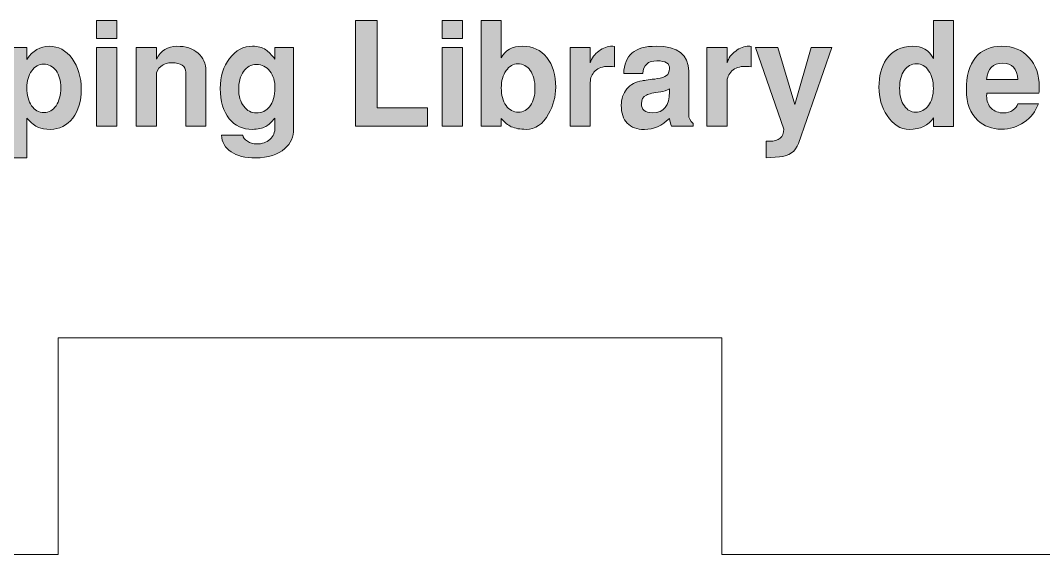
# Model space of a CAD drawing. Header units: inches. Extents: x 0.7 to 10.9, y -10.9 to -0.5.
# Drawn here: x 7.407 to 8.291, y -9.476 to -9.015 of the extents above; entities that cross this region are included whole.
import ezdxf

# ---------------------------------------------------------------- set-up
doc = ezdxf.new("R2010")
doc.units = ezdxf.units.IN
doc.header["$MEASUREMENT"] = 0
doc.layers.add('Layer 1', color=7, linetype='Continuous')

# ---------------------------------------------------------------- blocks, each defined once
blk = doc.blocks.new('block 3')
at = {"layer": 'Layer 1', "color": 7, "lineweight": 5, "true_color": 0xffffff}
for points in [[(6.83209, -9.47613), (7.43992, -9.47613)], [(8.01319, -9.47613), (8.62102, -9.47613)]]:
    blk.add_lwpolyline(points, dxfattribs=at)
blk = doc.blocks.new('block 19')
at = {"layer": 'Layer 1', "true_color": 0xed1f24}
h = blk.add_hatch(color=240, dxfattribs=at)
h.dxf.hatch_style = 2
h.paths.add_polyline_path([(7.49045, -9.03063), (7.47295, -9.03063), (7.47295, -9.015), (7.49045, -9.015)])
h.paths.add_polyline_path([(7.49045, -9.10612), (7.47295, -9.10612), (7.47295, -9.03837), (7.49045, -9.03837)])
h = blk.add_hatch(color=240, dxfattribs=at)
h.dxf.hatch_style = 2
h.paths.add_polyline_path([(7.75908, -9.10612), (7.69671, -9.10612), (7.69671, -9.015), (7.71545, -9.015), (7.71545, -9.09049), (7.75908, -9.09049)])
h = blk.add_hatch(color=240, dxfattribs=at)
h.dxf.hatch_style = 2
h.paths.add_polyline_path([(7.78908, -9.03063), (7.77158, -9.03063), (7.77158, -9.015), (7.78908, -9.015)])
h.paths.add_polyline_path([(7.78908, -9.10612), (7.77158, -9.10612), (7.77158, -9.03837), (7.78908, -9.03837)])
h = blk.add_hatch(color=240, dxfattribs=at)
h.dxf.hatch_style = 2
edge = h.paths.add_edge_path()
edge.add_spline(control_points=[(7.86971, -9.07262), (7.86971, -9.08078), (7.86766, -9.08849), (7.86359, -9.09574), (7.85858, -9.10457), (7.85208, -9.109), (7.84408, -9.109), (7.83891, -9.109), (7.83466, -9.10824), (7.83133, -9.10674), (7.82842, -9.10533), (7.82554, -9.10295), (7.82271, -9.09962), (7.82271, -9.09962), (7.82271, -9.10612), (7.82271, -9.10612), (7.82271, -9.10612), (7.80521, -9.10612), (7.80521, -9.10612), (7.80521, -9.10612), (7.80521, -9.015), (7.80521, -9.015), (7.80521, -9.015), (7.82271, -9.015), (7.82271, -9.015), (7.82271, -9.015), (7.82271, -9.04736), (7.82271, -9.04736), (7.82595, -9.04062), (7.83213, -9.03725), (7.84121, -9.03725), (7.84996, -9.03725), (7.85689, -9.0405), (7.86202, -9.047), (7.86715, -9.05349), (7.86971, -9.06204), (7.86971, -9.07262)], knot_values=[0, 0, 0, 0, 1, 1, 1, 2, 2, 2, 3, 3, 3, 4, 4, 4, 5, 5, 5, 6, 6, 6, 7, 7, 7, 8, 8, 8, 9, 9, 9, 10, 10, 10, 11, 11, 11, 12, 12, 12, 12], degree=3, periodic=1)
edge = h.paths.add_edge_path()
edge.add_spline(control_points=[(7.85183, -9.07362), (7.85183, -9.06721), (7.85046, -9.06207), (7.84772, -9.05819), (7.84498, -9.05431), (7.84138, -9.05237), (7.83689, -9.05237), (7.83299, -9.05237), (7.82966, -9.05435), (7.82688, -9.05831), (7.8241, -9.06227), (7.82271, -9.06725), (7.82271, -9.07324), (7.82271, -9.07941), (7.82408, -9.08445), (7.82682, -9.08838), (7.82956, -9.09229), (7.83312, -9.09424), (7.83752, -9.09424), (7.84175, -9.09424), (7.84519, -9.09231), (7.84785, -9.08843), (7.8505, -9.08455), (7.85183, -9.07962), (7.85183, -9.07362)], knot_values=[0, 0, 0, 0, 1, 1, 1, 2, 2, 2, 3, 3, 3, 4, 4, 4, 5, 5, 5, 6, 6, 6, 7, 7, 7, 8, 8, 8, 8], degree=3, periodic=1)
h = blk.add_hatch(color=240, dxfattribs=at)
h.dxf.hatch_style = 2
edge = h.paths.add_edge_path()
edge.add_spline(control_points=[(8.21347, -9.1065), (8.21347, -9.1065), (8.19597, -9.1065), (8.19597, -9.1065), (8.19597, -9.1065), (8.19597, -9.09912), (8.19597, -9.09912), (8.19164, -9.10571), (8.18472, -9.109), (8.17522, -9.109), (8.16755, -9.109), (8.16113, -9.10503), (8.15597, -9.09711), (8.1513, -9.08987), (8.14897, -9.08171), (8.14897, -9.07262), (8.14897, -9.06296), (8.15109, -9.05496), (8.15534, -9.04861), (8.16051, -9.04104), (8.16809, -9.03725), (8.17809, -9.03725), (8.18634, -9.03725), (8.1923, -9.04074), (8.19597, -9.04774), (8.19597, -9.04774), (8.19597, -9.015), (8.19597, -9.015), (8.19597, -9.015), (8.21347, -9.015), (8.21347, -9.015), (8.21347, -9.015), (8.21347, -9.1065), (8.21347, -9.1065)], knot_values=[0, 0, 0, 0, 1, 1, 1, 2, 2, 2, 3, 3, 3, 4, 4, 4, 5, 5, 5, 6, 6, 6, 7, 7, 7, 8, 8, 8, 9, 9, 9, 10, 10, 10, 11, 11, 11, 11], degree=3, periodic=1)
edge = h.paths.add_edge_path()
edge.add_spline(control_points=[(8.19597, -9.07368), (8.19597, -9.06745), (8.1946, -9.06234), (8.19186, -9.05835), (8.18912, -9.05436), (8.18568, -9.05237), (8.18153, -9.05237), (8.17705, -9.05237), (8.17348, -9.05428), (8.17082, -9.05811), (8.16817, -9.06193), (8.16684, -9.06703), (8.16684, -9.07343), (8.16684, -9.07992), (8.16821, -9.08502), (8.17095, -9.08876), (8.17343, -9.09234), (8.17664, -9.09413), (8.18054, -9.09413), (8.1851, -9.09413), (8.18881, -9.09223), (8.19167, -9.08845), (8.19454, -9.08466), (8.19597, -9.07975), (8.19597, -9.07368)], knot_values=[0, 0, 0, 0, 1, 1, 1, 2, 2, 2, 3, 3, 3, 4, 4, 4, 5, 5, 5, 6, 6, 6, 7, 7, 7, 8, 8, 8, 8], degree=3, periodic=1)
h = blk.add_hatch(color=240, dxfattribs=at)
h.dxf.hatch_style = 2
edge = h.paths.add_edge_path()
edge.add_spline(control_points=[(7.45983, -9.07449), (7.45983, -9.0845), (7.45737, -9.09275), (7.45245, -9.09924), (7.44754, -9.10574), (7.44111, -9.109), (7.4332, -9.109), (7.4287, -9.109), (7.42525, -9.10845), (7.42282, -9.10737), (7.41999, -9.10612), (7.41666, -9.10346), (7.41283, -9.09937), (7.41283, -9.09937), (7.41283, -9.13363), (7.41283, -9.13363), (7.41283, -9.13363), (7.39532, -9.13363), (7.39532, -9.13363), (7.39532, -9.13363), (7.39532, -9.03837), (7.39532, -9.03837), (7.39532, -9.03837), (7.41283, -9.03837), (7.41283, -9.03837), (7.41283, -9.03837), (7.41283, -9.04861), (7.41283, -9.04861), (7.41791, -9.04104), (7.42432, -9.03725), (7.43207, -9.03725), (7.44, -9.03725), (7.44659, -9.04079), (7.45189, -9.04788), (7.45718, -9.05496), (7.45983, -9.06383), (7.45983, -9.07449)], knot_values=[0, 0, 0, 0, 1, 1, 1, 2, 2, 2, 3, 3, 3, 4, 4, 4, 5, 5, 5, 6, 6, 6, 7, 7, 7, 8, 8, 8, 9, 9, 9, 10, 10, 10, 11, 11, 11, 12, 12, 12, 12], degree=3, periodic=1)
edge = h.paths.add_edge_path()
edge.add_spline(control_points=[(7.4422, -9.073), (7.4422, -9.06692), (7.44083, -9.06201), (7.43808, -9.05831), (7.43533, -9.05461), (7.4317, -9.05275), (7.4272, -9.05275), (7.4232, -9.05275), (7.41981, -9.05469), (7.41701, -9.05857), (7.41422, -9.06243), (7.41283, -9.06729), (7.41283, -9.07312), (7.41283, -9.07954), (7.41418, -9.0847), (7.41689, -9.08862), (7.4196, -9.09253), (7.42316, -9.0945), (7.42758, -9.0945), (7.43191, -9.0945), (7.43543, -9.09253), (7.43814, -9.08862), (7.44084, -9.0847), (7.4422, -9.07949), (7.4422, -9.073)], knot_values=[0, 0, 0, 0, 1, 1, 1, 2, 2, 2, 3, 3, 3, 4, 4, 4, 5, 5, 5, 6, 6, 6, 7, 7, 7, 8, 8, 8, 8], degree=3, periodic=1)
h = blk.add_hatch(color=240, dxfattribs=at)
h.dxf.hatch_style = 2
edge = h.paths.add_edge_path()
edge.add_spline(control_points=[(7.56759, -9.10612), (7.56759, -9.10612), (7.55008, -9.10612), (7.55008, -9.10612), (7.55008, -9.10612), (7.55008, -9.05962), (7.55008, -9.05962), (7.55008, -9.05713), (7.54904, -9.05515), (7.54696, -9.05368), (7.54487, -9.05222), (7.54204, -9.05149), (7.53846, -9.05149), (7.53454, -9.05149), (7.53127, -9.05254), (7.52865, -9.05462), (7.52602, -9.05669), (7.52471, -9.05933), (7.52471, -9.0625), (7.52471, -9.0625), (7.52471, -9.10612), (7.52471, -9.10612), (7.52471, -9.10612), (7.50721, -9.10612), (7.50721, -9.10612), (7.50721, -9.10612), (7.50721, -9.03837), (7.50721, -9.03837), (7.50721, -9.03837), (7.52471, -9.03837), (7.52471, -9.03837), (7.52471, -9.03837), (7.52471, -9.0485), (7.52471, -9.0485), (7.52863, -9.04099), (7.53454, -9.03725), (7.54246, -9.03725), (7.55004, -9.03725), (7.55613, -9.0392), (7.56071, -9.04312), (7.56529, -9.04704), (7.56759, -9.05221), (7.56759, -9.05862), (7.56759, -9.05862), (7.56759, -9.10612), (7.56759, -9.10612)], knot_values=[0, 0, 0, 0, 1, 1, 1, 2, 2, 2, 3, 3, 3, 4, 4, 4, 5, 5, 5, 6, 6, 6, 7, 7, 7, 8, 8, 8, 9, 9, 9, 10, 10, 10, 11, 11, 11, 12, 12, 12, 13, 13, 13, 14, 14, 14, 15, 15, 15, 15], degree=3, periodic=1)
h = blk.add_hatch(color=240, dxfattribs=at)
h.dxf.hatch_style = 2
edge = h.paths.add_edge_path()
edge.add_spline(control_points=[(7.64333, -9.10862), (7.64333, -9.11537), (7.64079, -9.12104), (7.63571, -9.12562), (7.62979, -9.13095), (7.62133, -9.13363), (7.61033, -9.13363), (7.60141, -9.13363), (7.59439, -9.13189), (7.58927, -9.12843), (7.58415, -9.12497), (7.58137, -9.12016), (7.58096, -9.11399), (7.58096, -9.11399), (7.5993, -9.11399), (7.5993, -9.11399), (7.59972, -9.11599), (7.60107, -9.11776), (7.60333, -9.1193), (7.60559, -9.12085), (7.60827, -9.12162), (7.61137, -9.12162), (7.61606, -9.12162), (7.61987, -9.12031), (7.62281, -9.11768), (7.62574, -9.11506), (7.62721, -9.11157), (7.62721, -9.10725), (7.62721, -9.10274), (7.62716, -9.10012), (7.62708, -9.09937), (7.62432, -9.10278), (7.62168, -9.10517), (7.61917, -9.1065), (7.61615, -9.10815), (7.61234, -9.109), (7.60773, -9.109), (7.59935, -9.109), (7.59269, -9.10596), (7.58775, -9.09987), (7.58255, -9.09353), (7.57996, -9.08483), (7.57996, -9.07374), (7.57996, -9.06342), (7.58263, -9.05474), (7.588, -9.04774), (7.59336, -9.04074), (7.59998, -9.03725), (7.60786, -9.03725), (7.6123, -9.03725), (7.61611, -9.03829), (7.61929, -9.04036), (7.62164, -9.04195), (7.62427, -9.04466), (7.62721, -9.0485), (7.62721, -9.0485), (7.62721, -9.03837), (7.62721, -9.03837), (7.62721, -9.03837), (7.64333, -9.03837), (7.64333, -9.03837), (7.64333, -9.03837), (7.64333, -9.10862), (7.64333, -9.10862)], knot_values=[0, 0, 0, 0, 1, 1, 1, 2, 2, 2, 3, 3, 3, 4, 4, 4, 5, 5, 5, 6, 6, 6, 7, 7, 7, 8, 8, 8, 9, 9, 9, 10, 10, 10, 11, 11, 11, 12, 12, 12, 13, 13, 13, 14, 14, 14, 15, 15, 15, 16, 16, 16, 17, 17, 17, 18, 18, 18, 19, 19, 19, 20, 20, 20, 21, 21, 21, 21], degree=3, periodic=1)
edge = h.paths.add_edge_path()
edge.add_spline(control_points=[(7.62721, -9.07324), (7.62721, -9.06741), (7.62571, -9.06258), (7.62271, -9.05874), (7.61971, -9.0549), (7.61591, -9.05299), (7.61133, -9.05299), (7.60666, -9.05299), (7.60291, -9.05501), (7.60008, -9.05905), (7.59725, -9.0631), (7.59583, -9.06828), (7.59583, -9.07463), (7.59583, -9.08038), (7.59731, -9.08518), (7.60027, -9.08906), (7.60322, -9.09294), (7.60683, -9.09486), (7.61108, -9.09486), (7.61575, -9.09486), (7.61954, -9.09307), (7.62246, -9.08949), (7.62562, -9.08558), (7.62721, -9.08016), (7.62721, -9.07324)], knot_values=[0, 0, 0, 0, 1, 1, 1, 2, 2, 2, 3, 3, 3, 4, 4, 4, 5, 5, 5, 6, 6, 6, 7, 7, 7, 8, 8, 8, 8], degree=3, periodic=1)
h = blk.add_hatch(color=240, dxfattribs=at)
h.dxf.hatch_style = 2
edge = h.paths.add_edge_path()
edge.add_spline(control_points=[(7.92046, -9.05499), (7.91813, -9.05474), (7.91642, -9.05462), (7.91534, -9.05462), (7.91042, -9.05462), (7.90657, -9.05594), (7.90377, -9.05857), (7.90098, -9.06118), (7.89959, -9.06449), (7.89959, -9.0685), (7.89959, -9.0685), (7.89959, -9.10612), (7.89959, -9.10612), (7.89959, -9.10612), (7.88209, -9.10612), (7.88209, -9.10612), (7.88209, -9.10612), (7.88209, -9.03837), (7.88209, -9.03837), (7.88209, -9.03837), (7.89959, -9.03837), (7.89959, -9.03837), (7.89959, -9.03837), (7.89959, -9.05149), (7.89959, -9.05149), (7.90084, -9.0475), (7.90334, -9.04412), (7.90709, -9.04137), (7.91084, -9.03863), (7.91459, -9.03725), (7.91834, -9.03725), (7.91876, -9.03725), (7.91947, -9.03733), (7.92046, -9.03749), (7.92046, -9.03749), (7.92046, -9.05499), (7.92046, -9.05499)], knot_values=[0, 0, 0, 0, 1, 1, 1, 2, 2, 2, 3, 3, 3, 4, 4, 4, 5, 5, 5, 6, 6, 6, 7, 7, 7, 8, 8, 8, 9, 9, 9, 10, 10, 10, 11, 11, 11, 12, 12, 12, 12], degree=3, periodic=1)
h = blk.add_hatch(color=240, dxfattribs=at)
h.dxf.hatch_style = 2
edge = h.paths.add_edge_path()
edge.add_spline(control_points=[(7.98846, -9.10612), (7.98846, -9.10612), (7.96984, -9.10612), (7.96984, -9.10612), (7.96901, -9.10479), (7.96838, -9.10258), (7.96796, -9.0995), (7.96155, -9.1059), (7.95434, -9.10912), (7.94634, -9.10912), (7.93984, -9.10912), (7.93488, -9.10731), (7.93146, -9.10368), (7.92805, -9.10006), (7.92634, -9.09492), (7.92634, -9.08824), (7.92634, -9.08274), (7.92796, -9.07804), (7.93121, -9.07411), (7.93446, -9.0702), (7.93884, -9.06783), (7.94434, -9.067), (7.94692, -9.06666), (7.95129, -9.06608), (7.95747, -9.06524), (7.96113, -9.06467), (7.96378, -9.06377), (7.9654, -9.06255), (7.96703, -9.06135), (7.96792, -9.05941), (7.96809, -9.05675), (7.96834, -9.05216), (7.96471, -9.04987), (7.95721, -9.04987), (7.94938, -9.04987), (7.94534, -9.05353), (7.94509, -9.06087), (7.94509, -9.06087), (7.92846, -9.06087), (7.92846, -9.06087), (7.92879, -9.05287), (7.93119, -9.04693), (7.93565, -9.04305), (7.94011, -9.03918), (7.94709, -9.03725), (7.95659, -9.03725), (7.97525, -9.03725), (7.98459, -9.04446), (7.98459, -9.05887), (7.98459, -9.05887), (7.98459, -9.09625), (7.98459, -9.09625), (7.98459, -9.09916), (7.98588, -9.1017), (7.98846, -9.10387), (7.98846, -9.10387), (7.98846, -9.10612), (7.98846, -9.10612)], knot_values=[0, 0, 0, 0, 1, 1, 1, 2, 2, 2, 3, 3, 3, 4, 4, 4, 5, 5, 5, 6, 6, 6, 7, 7, 7, 8, 8, 8, 9, 9, 9, 10, 10, 10, 11, 11, 11, 12, 12, 12, 13, 13, 13, 14, 14, 14, 15, 15, 15, 16, 16, 16, 17, 17, 17, 18, 18, 18, 19, 19, 19, 19], degree=3, periodic=1)
edge = h.paths.add_edge_path()
edge.add_spline(control_points=[(7.96809, -9.07662), (7.96809, -9.07662), (7.96809, -9.074), (7.96809, -9.074), (7.96558, -9.07541), (7.96302, -9.07628), (7.96042, -9.07662), (7.95431, -9.07737), (7.95021, -9.07829), (7.94811, -9.07937), (7.94518, -9.08078), (7.94371, -9.08328), (7.94371, -9.08686), (7.94371, -9.09204), (7.94694, -9.09462), (7.95339, -9.09462), (7.96319, -9.09462), (7.96809, -9.08862), (7.96809, -9.07662)], knot_values=[0, 0, 0, 0, 1, 1, 1, 2, 2, 2, 3, 3, 3, 4, 4, 4, 5, 5, 5, 6, 6, 6, 6], degree=3, periodic=1)
h = blk.add_hatch(color=240, dxfattribs=at)
h.dxf.hatch_style = 2
edge = h.paths.add_edge_path()
edge.add_spline(control_points=[(8.03859, -9.05499), (8.03625, -9.05474), (8.03455, -9.05462), (8.03346, -9.05462), (8.02854, -9.05462), (8.02469, -9.05594), (8.0219, -9.05857), (8.0191, -9.06118), (8.01771, -9.06449), (8.01771, -9.0685), (8.01771, -9.0685), (8.01771, -9.10612), (8.01771, -9.10612), (8.01771, -9.10612), (8.00021, -9.10612), (8.00021, -9.10612), (8.00021, -9.10612), (8.00021, -9.03837), (8.00021, -9.03837), (8.00021, -9.03837), (8.01771, -9.03837), (8.01771, -9.03837), (8.01771, -9.03837), (8.01771, -9.05149), (8.01771, -9.05149), (8.01896, -9.0475), (8.02146, -9.04412), (8.02521, -9.04137), (8.02896, -9.03863), (8.03271, -9.03725), (8.03647, -9.03725), (8.03688, -9.03725), (8.03759, -9.03733), (8.03859, -9.03749), (8.03859, -9.03749), (8.03859, -9.05499), (8.03859, -9.05499)], knot_values=[0, 0, 0, 0, 1, 1, 1, 2, 2, 2, 3, 3, 3, 4, 4, 4, 5, 5, 5, 6, 6, 6, 7, 7, 7, 8, 8, 8, 9, 9, 9, 10, 10, 10, 11, 11, 11, 12, 12, 12, 12], degree=3, periodic=1)
h = blk.add_hatch(color=240, dxfattribs=at)
h.dxf.hatch_style = 2
edge = h.paths.add_edge_path()
edge.add_spline(control_points=[(8.10834, -9.03837), (8.10834, -9.03837), (8.07934, -9.12112), (8.07934, -9.12112), (8.07684, -9.1282), (8.07142, -9.13208), (8.06309, -9.13274), (8.06309, -9.13274), (8.05159, -9.13363), (8.05159, -9.13363), (8.05159, -9.13363), (8.05159, -9.11925), (8.05159, -9.11925), (8.05159, -9.11925), (8.05421, -9.11925), (8.05421, -9.11925), (8.06263, -9.11925), (8.06684, -9.11575), (8.06684, -9.10875), (8.06684, -9.10875), (8.04221, -9.03837), (8.04221, -9.03837), (8.04221, -9.03837), (8.06158, -9.03837), (8.06158, -9.03837), (8.06158, -9.03837), (8.07621, -9.0875), (8.07621, -9.0875), (8.07621, -9.0875), (8.09034, -9.03837), (8.09034, -9.03837), (8.09034, -9.03837), (8.10834, -9.03837), (8.10834, -9.03837)], knot_values=[0, 0, 0, 0, 1, 1, 1, 2, 2, 2, 3, 3, 3, 4, 4, 4, 5, 5, 5, 6, 6, 6, 7, 7, 7, 8, 8, 8, 9, 9, 9, 10, 10, 10, 11, 11, 11, 11], degree=3, periodic=1)
h = blk.add_hatch(color=240, dxfattribs=at)
h.dxf.hatch_style = 2
edge = h.paths.add_edge_path()
edge.add_spline(control_points=[(8.28747, -9.07237), (8.28747, -9.07437), (8.28735, -9.07617), (8.2871, -9.07775), (8.2871, -9.07775), (8.24221, -9.07775), (8.24221, -9.07775), (8.24205, -9.07825), (8.24197, -9.07905), (8.24197, -9.08012), (8.24197, -9.08454), (8.24333, -9.08811), (8.24605, -9.09081), (8.24878, -9.09352), (8.25233, -9.09486), (8.25671, -9.09486), (8.2596, -9.09486), (8.26228, -9.09403), (8.26476, -9.09237), (8.26699, -9.09079), (8.26839, -9.089), (8.26897, -9.087), (8.26897, -9.087), (8.28672, -9.087), (8.28672, -9.087), (8.28438, -9.09359), (8.28028, -9.09888), (8.27441, -9.10286), (8.26853, -9.10688), (8.26197, -9.10887), (8.25472, -9.10887), (8.24664, -9.10887), (8.23984, -9.10634), (8.23434, -9.10124), (8.22776, -9.09516), (8.22447, -9.08645), (8.22447, -9.07511), (8.22447, -9.06296), (8.22711, -9.0536), (8.2324, -9.04706), (8.2377, -9.04051), (8.2453, -9.03725), (8.25522, -9.03725), (8.26489, -9.03725), (8.27268, -9.04047), (8.27859, -9.04693), (8.28451, -9.05339), (8.28747, -9.06188), (8.28747, -9.07237)], knot_values=[0, 0, 0, 0, 1, 1, 1, 2, 2, 2, 3, 3, 3, 4, 4, 4, 5, 5, 5, 6, 6, 6, 7, 7, 7, 8, 8, 8, 9, 9, 9, 10, 10, 10, 11, 11, 11, 12, 12, 12, 13, 13, 13, 14, 14, 14, 15, 15, 15, 16, 16, 16, 16], degree=3, periodic=1)
edge = h.paths.add_edge_path()
edge.add_spline(control_points=[(8.26897, -9.066), (8.26846, -9.05659), (8.26409, -9.05187), (8.25585, -9.05187), (8.24752, -9.05187), (8.24289, -9.05659), (8.24197, -9.066), (8.24197, -9.066), (8.26897, -9.066), (8.26897, -9.066)], knot_values=[0, 0, 0, 0, 1, 1, 1, 2, 2, 2, 3, 3, 3, 3], degree=3, periodic=1)
at = {"layer": 'Layer 1', "lineweight": 0}
for points in [[(7.49045, -9.03063), (7.47295, -9.03063), (7.47295, -9.015), (7.49045, -9.015), (7.49045, -9.03063)], [(7.75908, -9.10612), (7.69671, -9.10612), (7.69671, -9.015), (7.71545, -9.015), (7.71545, -9.09049), (7.75908, -9.09049), (7.75908, -9.10612)], [(7.78908, -9.03063), (7.77158, -9.03063), (7.77158, -9.015), (7.78908, -9.015), (7.78908, -9.03063)], [(7.49045, -9.10612), (7.47295, -9.10612), (7.47295, -9.03837), (7.49045, -9.03837), (7.49045, -9.10612)], [(7.78908, -9.10612), (7.77158, -9.10612), (7.77158, -9.03837), (7.78908, -9.03837), (7.78908, -9.10612)]]:
    blk.add_lwpolyline(points, dxfattribs=at)
for points, knots in [([(7.86971, -9.07262), (7.86971, -9.08078), (7.86766, -9.08849), (7.86359, -9.09574), (7.85858, -9.10457), (7.85208, -9.109), (7.84408, -9.109), (7.83891, -9.109), (7.83466, -9.10824), (7.83133, -9.10674), (7.82842, -9.10533), (7.82554, -9.10295), (7.82271, -9.09962), (7.82271, -9.09962), (7.82271, -9.10612), (7.82271, -9.10612), (7.82271, -9.10612), (7.80521, -9.10612), (7.80521, -9.10612), (7.80521, -9.10612), (7.80521, -9.015), (7.80521, -9.015), (7.80521, -9.015), (7.82271, -9.015), (7.82271, -9.015), (7.82271, -9.015), (7.82271, -9.04736), (7.82271, -9.04736), (7.82595, -9.04062), (7.83213, -9.03725), (7.84121, -9.03725), (7.84996, -9.03725), (7.85689, -9.0405), (7.86202, -9.047), (7.86715, -9.05349), (7.86971, -9.06204), (7.86971, -9.07262)], [0, 0, 0, 0, 1, 1, 1, 2, 2, 2, 3, 3, 3, 4, 4, 4, 5, 5, 5, 6, 6, 6, 7, 7, 7, 8, 8, 8, 9, 9, 9, 10, 10, 10, 11, 11, 11, 12, 12, 12, 12]), ([(8.21347, -9.1065), (8.21347, -9.1065), (8.19597, -9.1065), (8.19597, -9.1065), (8.19597, -9.1065), (8.19597, -9.09912), (8.19597, -9.09912), (8.19164, -9.10571), (8.18472, -9.109), (8.17522, -9.109), (8.16755, -9.109), (8.16113, -9.10503), (8.15597, -9.09711), (8.1513, -9.08987), (8.14897, -9.08171), (8.14897, -9.07262), (8.14897, -9.06296), (8.15109, -9.05496), (8.15534, -9.04861), (8.16051, -9.04104), (8.16809, -9.03725), (8.17809, -9.03725), (8.18634, -9.03725), (8.1923, -9.04074), (8.19597, -9.04774), (8.19597, -9.04774), (8.19597, -9.015), (8.19597, -9.015), (8.19597, -9.015), (8.21347, -9.015), (8.21347, -9.015), (8.21347, -9.015), (8.21347, -9.1065), (8.21347, -9.1065)], [0, 0, 0, 0, 1, 1, 1, 2, 2, 2, 3, 3, 3, 4, 4, 4, 5, 5, 5, 6, 6, 6, 7, 7, 7, 8, 8, 8, 9, 9, 9, 10, 10, 10, 11, 11, 11, 11]), ([(7.45983, -9.07449), (7.45983, -9.0845), (7.45737, -9.09275), (7.45245, -9.09924), (7.44754, -9.10574), (7.44111, -9.109), (7.4332, -9.109), (7.4287, -9.109), (7.42525, -9.10845), (7.42282, -9.10737), (7.41999, -9.10612), (7.41666, -9.10346), (7.41283, -9.09937), (7.41283, -9.09937), (7.41283, -9.13363), (7.41283, -9.13363), (7.41283, -9.13363), (7.39532, -9.13363), (7.39532, -9.13363), (7.39532, -9.13363), (7.39532, -9.03837), (7.39532, -9.03837), (7.39532, -9.03837), (7.41283, -9.03837), (7.41283, -9.03837), (7.41283, -9.03837), (7.41283, -9.04861), (7.41283, -9.04861), (7.41791, -9.04104), (7.42432, -9.03725), (7.43207, -9.03725), (7.44, -9.03725), (7.44659, -9.04079), (7.45189, -9.04788), (7.45718, -9.05496), (7.45983, -9.06383), (7.45983, -9.07449)], [0, 0, 0, 0, 1, 1, 1, 2, 2, 2, 3, 3, 3, 4, 4, 4, 5, 5, 5, 6, 6, 6, 7, 7, 7, 8, 8, 8, 9, 9, 9, 10, 10, 10, 11, 11, 11, 12, 12, 12, 12]), ([(7.56759, -9.10612), (7.56759, -9.10612), (7.55008, -9.10612), (7.55008, -9.10612), (7.55008, -9.10612), (7.55008, -9.05962), (7.55008, -9.05962), (7.55008, -9.05713), (7.54904, -9.05515), (7.54696, -9.05368), (7.54487, -9.05222), (7.54204, -9.05149), (7.53846, -9.05149), (7.53454, -9.05149), (7.53127, -9.05254), (7.52865, -9.05462), (7.52602, -9.05669), (7.52471, -9.05933), (7.52471, -9.0625), (7.52471, -9.0625), (7.52471, -9.10612), (7.52471, -9.10612), (7.52471, -9.10612), (7.50721, -9.10612), (7.50721, -9.10612), (7.50721, -9.10612), (7.50721, -9.03837), (7.50721, -9.03837), (7.50721, -9.03837), (7.52471, -9.03837), (7.52471, -9.03837), (7.52471, -9.03837), (7.52471, -9.0485), (7.52471, -9.0485), (7.52863, -9.04099), (7.53454, -9.03725), (7.54246, -9.03725), (7.55004, -9.03725), (7.55613, -9.0392), (7.56071, -9.04312), (7.56529, -9.04704), (7.56759, -9.05221), (7.56759, -9.05862), (7.56759, -9.05862), (7.56759, -9.10612), (7.56759, -9.10612)], [0, 0, 0, 0, 1, 1, 1, 2, 2, 2, 3, 3, 3, 4, 4, 4, 5, 5, 5, 6, 6, 6, 7, 7, 7, 8, 8, 8, 9, 9, 9, 10, 10, 10, 11, 11, 11, 12, 12, 12, 13, 13, 13, 14, 14, 14, 15, 15, 15, 15]), ([(7.64333, -9.10862), (7.64333, -9.11537), (7.64079, -9.12104), (7.63571, -9.12562), (7.62979, -9.13095), (7.62133, -9.13363), (7.61033, -9.13363), (7.60141, -9.13363), (7.59439, -9.13189), (7.58927, -9.12843), (7.58415, -9.12497), (7.58137, -9.12016), (7.58096, -9.11399), (7.58096, -9.11399), (7.5993, -9.11399), (7.5993, -9.11399), (7.59972, -9.11599), (7.60107, -9.11776), (7.60333, -9.1193), (7.60559, -9.12085), (7.60827, -9.12162), (7.61137, -9.12162), (7.61606, -9.12162), (7.61987, -9.12031), (7.62281, -9.11768), (7.62574, -9.11506), (7.62721, -9.11157), (7.62721, -9.10725), (7.62721, -9.10274), (7.62716, -9.10012), (7.62708, -9.09937), (7.62432, -9.10278), (7.62168, -9.10517), (7.61917, -9.1065), (7.61615, -9.10815), (7.61234, -9.109), (7.60773, -9.109), (7.59935, -9.109), (7.59269, -9.10596), (7.58775, -9.09987), (7.58255, -9.09353), (7.57996, -9.08483), (7.57996, -9.07374), (7.57996, -9.06342), (7.58263, -9.05474), (7.588, -9.04774), (7.59336, -9.04074), (7.59998, -9.03725), (7.60786, -9.03725), (7.6123, -9.03725), (7.61611, -9.03829), (7.61929, -9.04036), (7.62164, -9.04195), (7.62427, -9.04466), (7.62721, -9.0485), (7.62721, -9.0485), (7.62721, -9.03837), (7.62721, -9.03837), (7.62721, -9.03837), (7.64333, -9.03837), (7.64333, -9.03837), (7.64333, -9.03837), (7.64333, -9.10862), (7.64333, -9.10862)], [0, 0, 0, 0, 1, 1, 1, 2, 2, 2, 3, 3, 3, 4, 4, 4, 5, 5, 5, 6, 6, 6, 7, 7, 7, 8, 8, 8, 9, 9, 9, 10, 10, 10, 11, 11, 11, 12, 12, 12, 13, 13, 13, 14, 14, 14, 15, 15, 15, 16, 16, 16, 17, 17, 17, 18, 18, 18, 19, 19, 19, 20, 20, 20, 21, 21, 21, 21]), ([(7.92046, -9.05499), (7.91813, -9.05474), (7.91642, -9.05462), (7.91534, -9.05462), (7.91042, -9.05462), (7.90657, -9.05594), (7.90377, -9.05857), (7.90098, -9.06118), (7.89959, -9.06449), (7.89959, -9.0685), (7.89959, -9.0685), (7.89959, -9.10612), (7.89959, -9.10612), (7.89959, -9.10612), (7.88209, -9.10612), (7.88209, -9.10612), (7.88209, -9.10612), (7.88209, -9.03837), (7.88209, -9.03837), (7.88209, -9.03837), (7.89959, -9.03837), (7.89959, -9.03837), (7.89959, -9.03837), (7.89959, -9.05149), (7.89959, -9.05149), (7.90084, -9.0475), (7.90334, -9.04412), (7.90709, -9.04137), (7.91084, -9.03863), (7.91459, -9.03725), (7.91834, -9.03725), (7.91876, -9.03725), (7.91947, -9.03733), (7.92046, -9.03749), (7.92046, -9.03749), (7.92046, -9.05499), (7.92046, -9.05499)], [0, 0, 0, 0, 1, 1, 1, 2, 2, 2, 3, 3, 3, 4, 4, 4, 5, 5, 5, 6, 6, 6, 7, 7, 7, 8, 8, 8, 9, 9, 9, 10, 10, 10, 11, 11, 11, 12, 12, 12, 12]), ([(7.98846, -9.10612), (7.98846, -9.10612), (7.96984, -9.10612), (7.96984, -9.10612), (7.96901, -9.10479), (7.96838, -9.10258), (7.96796, -9.0995), (7.96155, -9.1059), (7.95434, -9.10912), (7.94634, -9.10912), (7.93984, -9.10912), (7.93488, -9.10731), (7.93146, -9.10368), (7.92805, -9.10006), (7.92634, -9.09492), (7.92634, -9.08824), (7.92634, -9.08274), (7.92796, -9.07804), (7.93121, -9.07411), (7.93446, -9.0702), (7.93884, -9.06783), (7.94434, -9.067), (7.94692, -9.06666), (7.95129, -9.06608), (7.95747, -9.06524), (7.96113, -9.06467), (7.96378, -9.06377), (7.9654, -9.06255), (7.96703, -9.06135), (7.96792, -9.05941), (7.96809, -9.05675), (7.96834, -9.05216), (7.96471, -9.04987), (7.95721, -9.04987), (7.94938, -9.04987), (7.94534, -9.05353), (7.94509, -9.06087), (7.94509, -9.06087), (7.92846, -9.06087), (7.92846, -9.06087), (7.92879, -9.05287), (7.93119, -9.04693), (7.93565, -9.04305), (7.94011, -9.03918), (7.94709, -9.03725), (7.95659, -9.03725), (7.97525, -9.03725), (7.98459, -9.04446), (7.98459, -9.05887), (7.98459, -9.05887), (7.98459, -9.09625), (7.98459, -9.09625), (7.98459, -9.09916), (7.98588, -9.1017), (7.98846, -9.10387), (7.98846, -9.10387), (7.98846, -9.10612), (7.98846, -9.10612)], [0, 0, 0, 0, 1, 1, 1, 2, 2, 2, 3, 3, 3, 4, 4, 4, 5, 5, 5, 6, 6, 6, 7, 7, 7, 8, 8, 8, 9, 9, 9, 10, 10, 10, 11, 11, 11, 12, 12, 12, 13, 13, 13, 14, 14, 14, 15, 15, 15, 16, 16, 16, 17, 17, 17, 18, 18, 18, 19, 19, 19, 19]), ([(8.03859, -9.05499), (8.03625, -9.05474), (8.03455, -9.05462), (8.03346, -9.05462), (8.02854, -9.05462), (8.02469, -9.05594), (8.0219, -9.05857), (8.0191, -9.06118), (8.01771, -9.06449), (8.01771, -9.0685), (8.01771, -9.0685), (8.01771, -9.10612), (8.01771, -9.10612), (8.01771, -9.10612), (8.00021, -9.10612), (8.00021, -9.10612), (8.00021, -9.10612), (8.00021, -9.03837), (8.00021, -9.03837), (8.00021, -9.03837), (8.01771, -9.03837), (8.01771, -9.03837), (8.01771, -9.03837), (8.01771, -9.05149), (8.01771, -9.05149), (8.01896, -9.0475), (8.02146, -9.04412), (8.02521, -9.04137), (8.02896, -9.03863), (8.03271, -9.03725), (8.03647, -9.03725), (8.03688, -9.03725), (8.03759, -9.03733), (8.03859, -9.03749), (8.03859, -9.03749), (8.03859, -9.05499), (8.03859, -9.05499)], [0, 0, 0, 0, 1, 1, 1, 2, 2, 2, 3, 3, 3, 4, 4, 4, 5, 5, 5, 6, 6, 6, 7, 7, 7, 8, 8, 8, 9, 9, 9, 10, 10, 10, 11, 11, 11, 12, 12, 12, 12]), ([(8.10834, -9.03837), (8.10834, -9.03837), (8.07934, -9.12112), (8.07934, -9.12112), (8.07684, -9.1282), (8.07142, -9.13208), (8.06309, -9.13274), (8.06309, -9.13274), (8.05159, -9.13363), (8.05159, -9.13363), (8.05159, -9.13363), (8.05159, -9.11925), (8.05159, -9.11925), (8.05159, -9.11925), (8.05421, -9.11925), (8.05421, -9.11925), (8.06263, -9.11925), (8.06684, -9.11575), (8.06684, -9.10875), (8.06684, -9.10875), (8.04221, -9.03837), (8.04221, -9.03837), (8.04221, -9.03837), (8.06158, -9.03837), (8.06158, -9.03837), (8.06158, -9.03837), (8.07621, -9.0875), (8.07621, -9.0875), (8.07621, -9.0875), (8.09034, -9.03837), (8.09034, -9.03837), (8.09034, -9.03837), (8.10834, -9.03837), (8.10834, -9.03837)], [0, 0, 0, 0, 1, 1, 1, 2, 2, 2, 3, 3, 3, 4, 4, 4, 5, 5, 5, 6, 6, 6, 7, 7, 7, 8, 8, 8, 9, 9, 9, 10, 10, 10, 11, 11, 11, 11]), ([(8.28747, -9.07237), (8.28747, -9.07437), (8.28735, -9.07617), (8.2871, -9.07775), (8.2871, -9.07775), (8.24221, -9.07775), (8.24221, -9.07775), (8.24205, -9.07825), (8.24197, -9.07905), (8.24197, -9.08012), (8.24197, -9.08454), (8.24333, -9.08811), (8.24605, -9.09081), (8.24878, -9.09352), (8.25233, -9.09486), (8.25671, -9.09486), (8.2596, -9.09486), (8.26228, -9.09403), (8.26476, -9.09237), (8.26699, -9.09079), (8.26839, -9.089), (8.26897, -9.087), (8.26897, -9.087), (8.28672, -9.087), (8.28672, -9.087), (8.28438, -9.09359), (8.28028, -9.09888), (8.27441, -9.10286), (8.26853, -9.10688), (8.26197, -9.10887), (8.25472, -9.10887), (8.24664, -9.10887), (8.23984, -9.10634), (8.23434, -9.10124), (8.22776, -9.09516), (8.22447, -9.08645), (8.22447, -9.07511), (8.22447, -9.06296), (8.22711, -9.0536), (8.2324, -9.04706), (8.2377, -9.04051), (8.2453, -9.03725), (8.25522, -9.03725), (8.26489, -9.03725), (8.27268, -9.04047), (8.27859, -9.04693), (8.28451, -9.05339), (8.28747, -9.06188), (8.28747, -9.07237)], [0, 0, 0, 0, 1, 1, 1, 2, 2, 2, 3, 3, 3, 4, 4, 4, 5, 5, 5, 6, 6, 6, 7, 7, 7, 8, 8, 8, 9, 9, 9, 10, 10, 10, 11, 11, 11, 12, 12, 12, 13, 13, 13, 14, 14, 14, 15, 15, 15, 16, 16, 16, 16]), ([(7.4422, -9.073), (7.4422, -9.06692), (7.44083, -9.06201), (7.43808, -9.05831), (7.43533, -9.05461), (7.4317, -9.05275), (7.4272, -9.05275), (7.4232, -9.05275), (7.41981, -9.05469), (7.41701, -9.05857), (7.41422, -9.06243), (7.41283, -9.06729), (7.41283, -9.07312), (7.41283, -9.07954), (7.41418, -9.0847), (7.41689, -9.08862), (7.4196, -9.09253), (7.42316, -9.0945), (7.42758, -9.0945), (7.43191, -9.0945), (7.43543, -9.09253), (7.43814, -9.08862), (7.44084, -9.0847), (7.4422, -9.07949), (7.4422, -9.073)], [0, 0, 0, 0, 1, 1, 1, 2, 2, 2, 3, 3, 3, 4, 4, 4, 5, 5, 5, 6, 6, 6, 7, 7, 7, 8, 8, 8, 8]), ([(7.62721, -9.07324), (7.62721, -9.06741), (7.62571, -9.06258), (7.62271, -9.05874), (7.61971, -9.0549), (7.61591, -9.05299), (7.61133, -9.05299), (7.60666, -9.05299), (7.60291, -9.05501), (7.60008, -9.05905), (7.59725, -9.0631), (7.59583, -9.06828), (7.59583, -9.07463), (7.59583, -9.08038), (7.59731, -9.08518), (7.60027, -9.08906), (7.60322, -9.09294), (7.60683, -9.09486), (7.61108, -9.09486), (7.61575, -9.09486), (7.61954, -9.09307), (7.62246, -9.08949), (7.62562, -9.08558), (7.62721, -9.08016), (7.62721, -9.07324)], [0, 0, 0, 0, 1, 1, 1, 2, 2, 2, 3, 3, 3, 4, 4, 4, 5, 5, 5, 6, 6, 6, 7, 7, 7, 8, 8, 8, 8]), ([(7.85183, -9.07362), (7.85183, -9.06721), (7.85046, -9.06207), (7.84772, -9.05819), (7.84498, -9.05431), (7.84138, -9.05237), (7.83689, -9.05237), (7.83299, -9.05237), (7.82966, -9.05435), (7.82688, -9.05831), (7.8241, -9.06227), (7.82271, -9.06725), (7.82271, -9.07324), (7.82271, -9.07941), (7.82408, -9.08445), (7.82682, -9.08838), (7.82956, -9.09229), (7.83312, -9.09424), (7.83752, -9.09424), (7.84175, -9.09424), (7.84519, -9.09231), (7.84785, -9.08843), (7.8505, -9.08455), (7.85183, -9.07962), (7.85183, -9.07362)], [0, 0, 0, 0, 1, 1, 1, 2, 2, 2, 3, 3, 3, 4, 4, 4, 5, 5, 5, 6, 6, 6, 7, 7, 7, 8, 8, 8, 8]), ([(8.19597, -9.07368), (8.19597, -9.06745), (8.1946, -9.06234), (8.19186, -9.05835), (8.18912, -9.05436), (8.18568, -9.05237), (8.18153, -9.05237), (8.17705, -9.05237), (8.17348, -9.05428), (8.17082, -9.05811), (8.16817, -9.06193), (8.16684, -9.06703), (8.16684, -9.07343), (8.16684, -9.07992), (8.16821, -9.08502), (8.17095, -9.08876), (8.17343, -9.09234), (8.17664, -9.09413), (8.18054, -9.09413), (8.1851, -9.09413), (8.18881, -9.09223), (8.19167, -9.08845), (8.19454, -9.08466), (8.19597, -9.07975), (8.19597, -9.07368)], [0, 0, 0, 0, 1, 1, 1, 2, 2, 2, 3, 3, 3, 4, 4, 4, 5, 5, 5, 6, 6, 6, 7, 7, 7, 8, 8, 8, 8]), ([(8.26897, -9.066), (8.26846, -9.05659), (8.26409, -9.05187), (8.25585, -9.05187), (8.24752, -9.05187), (8.24289, -9.05659), (8.24197, -9.066), (8.24197, -9.066), (8.26897, -9.066), (8.26897, -9.066)], [0, 0, 0, 0, 1, 1, 1, 2, 2, 2, 3, 3, 3, 3]), ([(7.96809, -9.07662), (7.96809, -9.07662), (7.96809, -9.074), (7.96809, -9.074), (7.96558, -9.07541), (7.96302, -9.07628), (7.96042, -9.07662), (7.95431, -9.07737), (7.95021, -9.07829), (7.94811, -9.07937), (7.94518, -9.08078), (7.94371, -9.08328), (7.94371, -9.08686), (7.94371, -9.09204), (7.94694, -9.09462), (7.95339, -9.09462), (7.96319, -9.09462), (7.96809, -9.08862), (7.96809, -9.07662)], [0, 0, 0, 0, 1, 1, 1, 2, 2, 2, 3, 3, 3, 4, 4, 4, 5, 5, 5, 6, 6, 6, 6])]:
    blk.add_open_spline(points, degree=3, knots=knots, dxfattribs=at)
blk = doc.blocks.new('block 18')
at = {"layer": 'Layer 1'}
blk.add_blockref('block 19', (0, 0), dxfattribs=at)

msp = doc.modelspace()

# ---------------------------------------------------------------- linework, layer by layer
at = {"layer": 'Layer 1', "color": 7, "lineweight": 5, "true_color": 0xffffff}
for points in [[(7.43992, -9.28908), (8.01319, -9.28908)], [(7.43992, -9.28908), (7.43992, -9.47613)], [(8.01319, -9.47613), (8.01319, -9.28908)]]:
    msp.add_lwpolyline(points, dxfattribs=at)

# ---------------------------------------------------------------- block references
at = {"layer": 'Layer 1'}
for name in ['block 18', 'block 3']:
    msp.add_blockref(name, (0, 0), dxfattribs=at)

doc.saveas('drawing.dxf')
